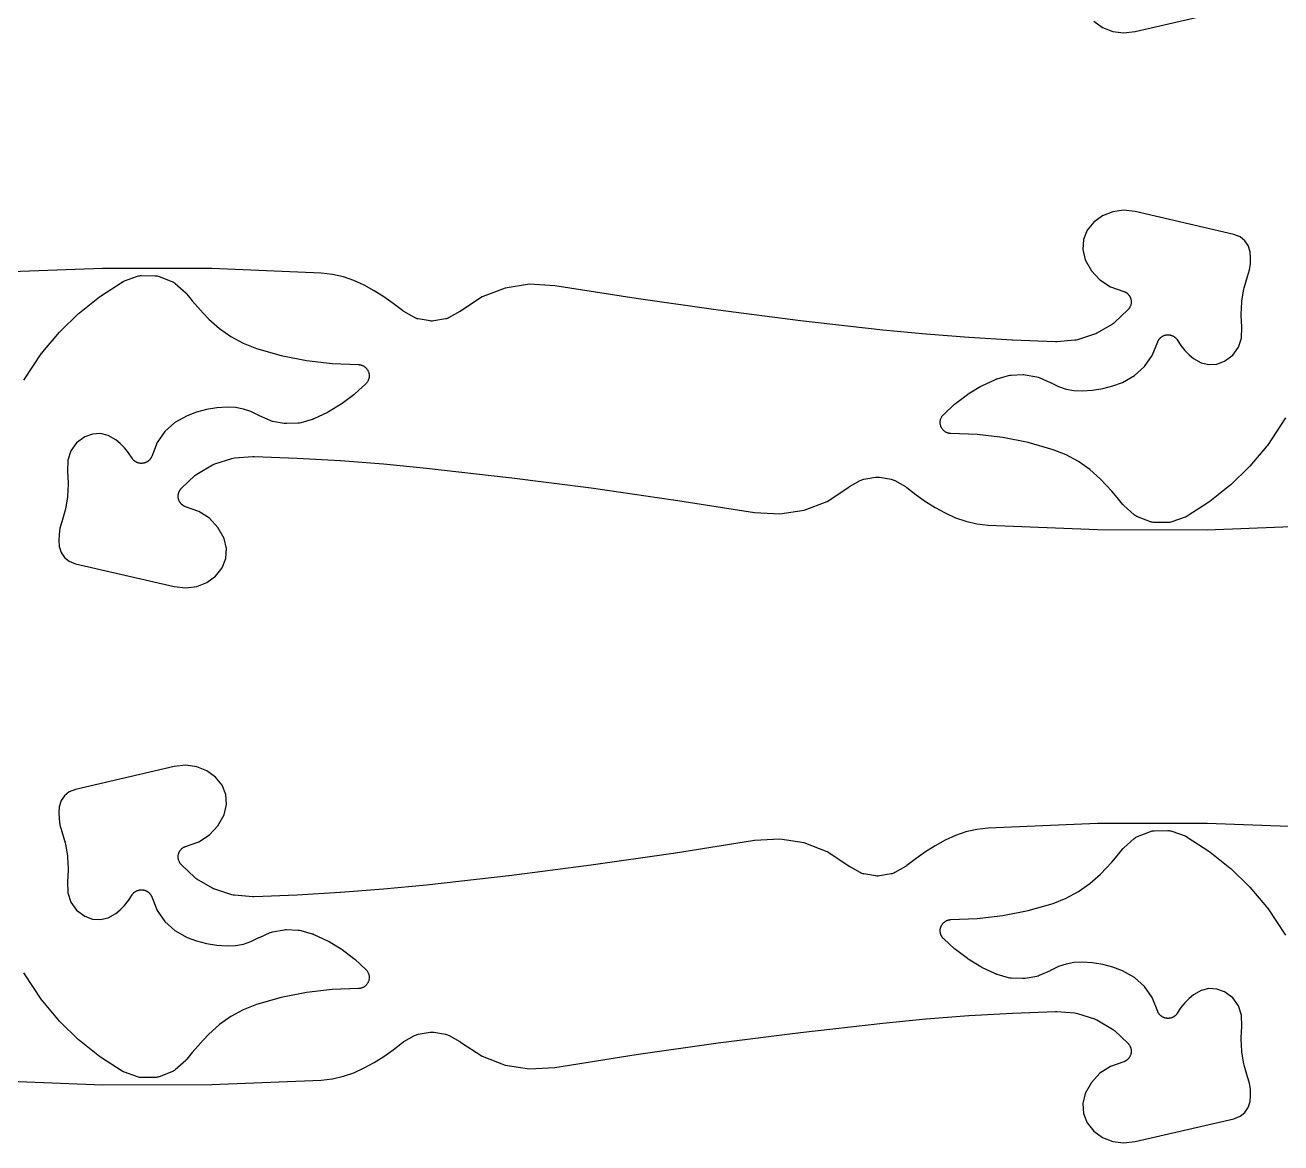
# Model space of a CAD drawing. Header units: metres. Extents: x 0 to 3000, y 0 to 1200.
# Drawn here: x 2264.4 to 2490.6, y 488.2 to 689.6 of the extents above; entities that cross this region are included whole.
import ezdxf

# ---------------------------------------------------------------- set-up
doc = ezdxf.new("R2010")
doc.units = ezdxf.units.M

msp = doc.modelspace()

# ---------------------------------------------------------------- linework, layer by layer
at = {"color": 1}
for points in [[(2456.95, 690.37), (2458.54, 689.23), (2460.36, 688.51), (2462.29, 688.24), (2464.39, 688.47), (2482.17, 692.59)], [(2491.5, 618.86), (2488.22, 613.93), (2488.21, 613.92), (2488.2, 613.91), (2488.15, 613.84), (2488.11, 613.78), (2488.09, 613.76), (2488.08, 613.75), (2485.08, 610.2), (2484.95, 610.06), (2481.62, 606.83), (2481.47, 606.7), (2477.85, 603.82), (2477.69, 603.7), (2473.79, 601.18), (2473.76, 601.16), (2473.73, 601.14), (2473.67, 601.11), (2473.62, 601.08), (2473.59, 601.06), (2473.56, 601.05), (2473.5, 601.02), (2473.44, 601), (2473.41, 600.99), (2473.38, 600.97), (2470.99, 600.12), (2470.82, 600.06), (2470.64, 600.03), (2470.46, 600.01), (2470.28, 600), (2467.82, 600.04), (2467.65, 600.05), (2467.47, 600.07), (2467.3, 600.11), (2467.14, 600.17), (2464.84, 601.05), (2464.67, 601.12), (2464.52, 601.21), (2464.37, 601.31), (2464.23, 601.42), (2462.33, 603.1), (2462.28, 603.15), (2462.23, 603.2), (2462.21, 603.22), (2462.19, 603.24), (2462.15, 603.29), (2462.1, 603.34), (2461.14, 604.53), (2460.17, 605.67), (2459.16, 606.78), (2458.16, 607.83), (2456.24, 609.56), (2454.19, 611.01), (2451.97, 612.21), (2449.6, 613.15), (2445.13, 614.42), (2440.56, 615.33), (2435.94, 615.88), (2431.19, 616.05), (2431.19, 616.05), (2431.19, 616.05), (2431.09, 616.06), (2431, 616.06), (2431, 616.07), (2430.99, 616.07), (2430.9, 616.08), (2430.81, 616.1), (2430.8, 616.1), (2430.8, 616.1), (2430.71, 616.13), (2430.62, 616.16), (2430.61, 616.16), (2430.61, 616.16), (2430.52, 616.19), (2430.43, 616.23), (2430.43, 616.23), (2430.43, 616.23), (2430.34, 616.27), (2430.26, 616.32), (2430.26, 616.32), (2430.26, 616.32), (2430.18, 616.37), (2430.1, 616.42), (2430.09, 616.43), (2430.09, 616.43), (2430.02, 616.49), (2429.94, 616.55), (2429.94, 616.55), (2429.94, 616.55), (2429.87, 616.62), (2429.8, 616.68), (2429.8, 616.69), (2429.8, 616.69), (2429.74, 616.76), (2429.68, 616.83), (2429.67, 616.84), (2429.67, 616.84), (2429.62, 616.92), (2429.56, 617), (2429.56, 617), (2429.56, 617), (2429.52, 617.08), (2429.47, 617.17), (2429.47, 617.17), (2429.47, 617.17), (2429.43, 617.26), (2429.39, 617.35), (2429.39, 617.35), (2429.39, 617.35), (2429.36, 617.44), (2429.33, 617.54), (2429.33, 617.54), (2429.33, 617.54), (2429.31, 617.63), (2429.29, 617.73), (2429.29, 617.73), (2429.29, 617.73), (2429.28, 617.83), (2429.27, 617.92), (2429.27, 617.93), (2429.27, 617.93), (2429.27, 618.02), (2429.27, 618.12), (2429.27, 618.12), (2429.27, 618.12), (2429.28, 618.22), (2429.28, 618.31), (2429.28, 618.32), (2429.28, 618.32), (2429.3, 618.41), (2429.32, 618.51), (2429.32, 618.51), (2429.32, 618.51), (2429.35, 618.6), (2429.37, 618.7), (2429.38, 618.7), (2429.38, 618.7), (2429.41, 618.79), (2429.45, 618.88), (2429.45, 618.88), (2429.45, 618.88), (2429.49, 618.97), (2429.54, 619.05), (2429.54, 619.05), (2429.54, 619.06), (2429.59, 619.14), (2429.64, 619.22), (2429.65, 619.22), (2429.65, 619.22), (2429.71, 619.3), (2429.77, 619.37), (2429.77, 619.37), (2429.77, 619.37), (2429.84, 619.44), (2429.9, 619.51), (2429.91, 619.51), (2429.91, 619.51), (2431.88, 621.34), (2432.03, 621.46), (2434.17, 623.07), (2434.33, 623.19), (2436.62, 624.57), (2436.8, 624.67), (2439.22, 625.82), (2439.28, 625.84), (2439.34, 625.87), (2439.37, 625.88), (2439.4, 625.89), (2439.47, 625.91), (2439.53, 625.94), (2441.58, 626.52), (2441.81, 626.57), (2442.04, 626.59), (2444.14, 626.69), (2444.37, 626.69), (2444.6, 626.66), (2446.67, 626.27), (2446.9, 626.21), (2447.11, 626.13), (2449.06, 625.27), (2449.11, 625.25), (2449.15, 625.23), (2450.57, 624.52), (2451.95, 624.06), (2453.37, 623.79), (2454.84, 623.73), (2456.7, 623.86), (2458.56, 624.16), (2460.38, 624.64), (2462.09, 625.26), (2464.29, 626.49), (2466.08, 628.12), (2467.46, 630.1), (2468.46, 632.59), (2468.47, 632.62), (2468.48, 632.65), (2468.51, 632.71), (2468.54, 632.77), (2468.55, 632.8), (2468.56, 632.82), (2468.6, 632.88), (2468.64, 632.94), (2468.65, 632.96), (2468.67, 632.99), (2468.71, 633.04), (2468.75, 633.1), (2468.77, 633.12), (2468.79, 633.14), (2468.84, 633.19), (2468.88, 633.25), (2468.9, 633.27), (2468.92, 633.29), (2468.97, 633.33), (2469.02, 633.38), (2469.05, 633.4), (2469.07, 633.42), (2469.13, 633.46), (2469.18, 633.5), (2469.21, 633.51), (2469.23, 633.53), (2469.29, 633.57), (2469.35, 633.6), (2469.37, 633.61), (2469.4, 633.63), (2469.46, 633.66), (2469.52, 633.69), (2469.55, 633.7), (2469.58, 633.71), (2469.64, 633.73), (2469.71, 633.76), (2469.74, 633.76), (2469.76, 633.77), (2469.83, 633.79), (2469.9, 633.81), (2469.93, 633.81), (2469.95, 633.82), (2470.02, 633.83), (2470.09, 633.84), (2470.12, 633.84), (2470.15, 633.84), (2470.22, 633.85), (2470.29, 633.85), (2470.32, 633.85), (2470.35, 633.85), (2470.41, 633.84), (2470.48, 633.84), (2470.51, 633.84), (2470.54, 633.84), (2470.61, 633.83), (2470.68, 633.82), (2470.71, 633.81), (2470.74, 633.8), (2470.8, 633.79), (2470.87, 633.77), (2470.9, 633.76), (2470.92, 633.75), (2470.99, 633.73), (2471.06, 633.71), (2471.08, 633.69), (2471.11, 633.68), (2471.17, 633.65), (2471.23, 633.63), (2471.26, 633.61), (2471.28, 633.6), (2471.34, 633.56), (2471.4, 633.53), (2471.43, 633.51), (2471.45, 633.49), (2471.51, 633.45), (2471.56, 633.41), (2471.58, 633.39), (2471.61, 633.37), (2471.66, 633.33), (2471.71, 633.28), (2471.73, 633.26), (2471.75, 633.24), (2471.8, 633.19), (2471.84, 633.14), (2471.86, 633.11), (2471.88, 633.09), (2471.92, 633.04), (2471.96, 632.98), (2471.98, 632.96), (2471.99, 632.93), (2472.65, 631.91), (2473.34, 631.04), (2474.12, 630.24), (2474.89, 629.58), (2476.27, 628.81), (2477.69, 628.49), (2479.13, 628.57), (2480.52, 629.08), (2481.98, 630.17), (2483.01, 631.6), (2483.58, 633.27), (2483.63, 635.3), (2483.5, 637.35), (2483.49, 637.58), (2483.6, 639.72), (2483.63, 639.95), (2483.98, 642.07), (2484.04, 642.29), (2484.64, 644.35), (2484.98, 645.55), (2485.16, 646.65), (2485.2, 647.77), (2485.1, 648.79), (2484.75, 649.92), (2484.15, 650.8), (2483.32, 651.47), (2482.17, 651.93), (2464.39, 656.06), (2462.29, 656.28), (2460.36, 656.01), (2458.54, 655.29), (2456.95, 654.15), (2455.77, 652.68), (2455.12, 651), (2454.99, 649.2), (2455.42, 647.37), (2456.52, 645.39), (2458.06, 643.74), (2459.95, 642.5), (2462.35, 641.66), (2462.43, 641.63), (2462.5, 641.6), (2462.52, 641.6), (2462.53, 641.59), (2462.61, 641.55), (2462.68, 641.51), (2462.69, 641.51), (2462.71, 641.5), (2462.78, 641.45), (2462.85, 641.41), (2462.86, 641.4), (2462.87, 641.39), (2462.93, 641.34), (2463, 641.29), (2463.01, 641.28), (2463.02, 641.27), (2463.08, 641.21), (2463.14, 641.15), (2463.15, 641.14), (2463.16, 641.13), (2463.21, 641.07), (2463.27, 641), (2463.28, 640.99), (2463.29, 640.98), (2463.33, 640.91), (2463.38, 640.84), (2463.39, 640.83), (2463.4, 640.82), (2463.44, 640.74), (2463.48, 640.67), (2463.48, 640.66), (2463.49, 640.64), (2463.52, 640.57), (2463.56, 640.49), (2463.56, 640.48), (2463.57, 640.46), (2463.59, 640.38), (2463.62, 640.3), (2463.62, 640.29), (2463.63, 640.28), (2463.64, 640.19), (2463.66, 640.11), (2463.66, 640.1), (2463.66, 640.08), (2463.67, 640), (2463.68, 639.92), (2463.68, 639.9), (2463.69, 639.89), (2463.69, 639.8), (2463.69, 639.72), (2463.69, 639.71), (2463.69, 639.69), (2463.68, 639.61), (2463.67, 639.52), (2463.67, 639.51), (2463.67, 639.5), (2463.65, 639.41), (2463.64, 639.33), (2463.63, 639.32), (2463.63, 639.3), (2463.61, 639.22), (2463.59, 639.14), (2463.58, 639.13), (2463.58, 639.11), (2463.54, 639.04), (2463.51, 638.96), (2463.51, 638.95), (2463.5, 638.93), (2463.46, 638.86), (2463.43, 638.78), (2463.42, 638.77), (2463.41, 638.76), (2463.36, 638.69), (2463.32, 638.62), (2463.31, 638.61), (2463.3, 638.6), (2463.25, 638.53), (2463.2, 638.47), (2463.19, 638.45), (2463.18, 638.44), (2463.12, 638.38), (2463.06, 638.32), (2460.67, 636.06), (2460.49, 635.91), (2460.31, 635.79), (2457.5, 634.13), (2457.3, 634.03), (2457.09, 633.95), (2453.99, 632.96), (2453.77, 632.9), (2453.55, 632.87), (2450.26, 632.6), (2450.24, 632.6), (2450.21, 632.59), (2450.14, 632.59), (2450.07, 632.59), (2450.04, 632.59), (2450.02, 632.59), (2442.27, 632.89), (2442.23, 632.89), (2434.49, 633.34), (2434.45, 633.34), (2426.72, 633.94), (2426.68, 633.94), (2418.96, 634.68), (2418.95, 634.69), (2418.93, 634.69), (2404.12, 636.36), (2404.09, 636.37), (2389.3, 638.26), (2389.27, 638.26), (2374.51, 640.38), (2374.48, 640.38), (2359.86, 642.7), (2355.27, 642.97), (2350.9, 642.28), (2346.78, 640.68), (2342.86, 638.11), (2342.8, 638.07), (2342.74, 638.04), (2340.81, 636.94), (2340.66, 636.87), (2340.5, 636.8), (2340.33, 636.75), (2340.17, 636.71), (2338.04, 636.35), (2337.82, 636.32), (2337.59, 636.32), (2337.37, 636.35), (2335.24, 636.71), (2335.07, 636.75), (2334.91, 636.8), (2334.75, 636.87), (2334.59, 636.94), (2332.67, 638.04), (2332.62, 638.06), (2332.58, 638.09), (2332.54, 638.12), (2332.5, 638.14), (2332.46, 638.17), (2332.42, 638.2), (2330.75, 639.51), (2329.06, 640.69), (2327.31, 641.79), (2325.52, 642.79), (2323.67, 643.64), (2321.76, 644.28), (2319.8, 644.72), (2317.77, 644.95), (2298.08, 645.78), (2278.35, 645.81), (2258.63, 645.05)], [(2264.18, 625.66), (2267.46, 630.59), (2267.47, 630.6), (2267.48, 630.62), (2267.53, 630.68), (2267.58, 630.75), (2267.59, 630.76), (2267.6, 630.77), (2270.6, 634.32), (2270.73, 634.46), (2274.06, 637.69), (2274.21, 637.82), (2277.84, 640.71), (2277.99, 640.82), (2281.9, 643.35), (2281.93, 643.37), (2281.95, 643.38), (2282.01, 643.41), (2282.07, 643.45), (2282.1, 643.46), (2282.13, 643.48), (2282.19, 643.5), (2282.24, 643.53), (2282.28, 643.54), (2282.31, 643.55), (2284.69, 644.41), (2284.87, 644.46), (2285.04, 644.5), (2285.22, 644.52), (2285.4, 644.52), (2287.86, 644.49), (2288.03, 644.48), (2288.21, 644.45), (2288.38, 644.41), (2288.55, 644.36), (2290.84, 643.47), (2291.01, 643.4), (2291.17, 643.32), (2291.31, 643.22), (2291.45, 643.1), (2293.35, 641.42), (2293.4, 641.37), (2293.45, 641.33), (2293.47, 641.3), (2293.49, 641.28), (2293.54, 641.23), (2293.58, 641.18), (2294.54, 639.99), (2295.51, 638.85), (2296.52, 637.74), (2297.53, 636.69), (2299.44, 634.97), (2301.5, 633.52), (2303.71, 632.32), (2306.08, 631.38), (2310.55, 630.1), (2315.12, 629.19), (2319.75, 628.65), (2324.49, 628.48), (2324.49, 628.48), (2324.5, 628.48), (2324.59, 628.47), (2324.68, 628.46), (2324.69, 628.46), (2324.69, 628.46), (2324.78, 628.44), (2324.88, 628.42), (2324.88, 628.42), (2324.88, 628.42), (2324.97, 628.4), (2325.07, 628.37), (2325.07, 628.37), (2325.07, 628.37), (2325.16, 628.33), (2325.25, 628.3), (2325.25, 628.29), (2325.25, 628.29), (2325.34, 628.25), (2325.42, 628.21), (2325.43, 628.2), (2325.43, 628.2), (2325.51, 628.15), (2325.59, 628.1), (2325.59, 628.1), (2325.59, 628.1), (2325.67, 628.04), (2325.74, 627.98), (2325.74, 627.97), (2325.75, 627.97), (2325.81, 627.91), (2325.88, 627.84), (2325.88, 627.84), (2325.89, 627.84), (2325.95, 627.76), (2326.01, 627.69), (2326.01, 627.69), (2326.01, 627.68), (2326.07, 627.61), (2326.12, 627.53), (2326.12, 627.53), (2326.12, 627.52), (2326.17, 627.44), (2326.21, 627.36), (2326.22, 627.35), (2326.22, 627.35), (2326.25, 627.26), (2326.29, 627.18), (2326.29, 627.17), (2326.29, 627.17), (2326.32, 627.08), (2326.35, 626.99), (2326.35, 626.99), (2326.35, 626.98), (2326.37, 626.89), (2326.39, 626.8), (2326.39, 626.79), (2326.39, 626.79), (2326.4, 626.7), (2326.41, 626.6), (2326.41, 626.6), (2326.41, 626.6), (2326.41, 626.5), (2326.42, 626.41), (2326.42, 626.4), (2326.42, 626.4), (2326.41, 626.3), (2326.4, 626.21), (2326.4, 626.21), (2326.4, 626.2), (2326.38, 626.11), (2326.36, 626.02), (2326.36, 626.01), (2326.36, 626.01), (2326.34, 625.92), (2326.31, 625.83), (2326.31, 625.83), (2326.31, 625.82), (2326.27, 625.73), (2326.24, 625.65), (2326.23, 625.64), (2326.23, 625.64), (2326.19, 625.56), (2326.15, 625.47), (2326.14, 625.47), (2326.14, 625.47), (2326.09, 625.39), (2326.04, 625.31), (2326.04, 625.3), (2326.04, 625.3), (2325.98, 625.23), (2325.92, 625.15), (2325.91, 625.15), (2325.91, 625.15), (2325.85, 625.08), (2325.78, 625.01), (2325.78, 625.01), (2325.78, 625.01), (2323.81, 623.19), (2323.65, 623.06), (2321.52, 621.45), (2321.35, 621.34), (2319.06, 619.95), (2318.89, 619.86), (2316.46, 618.71), (2316.4, 618.68), (2316.34, 618.65), (2316.31, 618.64), (2316.28, 618.63), (2316.22, 618.61), (2316.15, 618.59), (2314.1, 618.01), (2313.87, 617.95), (2313.64, 617.93), (2311.54, 617.84), (2311.31, 617.84), (2311.08, 617.87), (2309.01, 618.25), (2308.79, 618.31), (2308.57, 618.39), (2306.62, 619.25), (2306.58, 619.28), (2306.53, 619.29), (2305.11, 620.01), (2303.74, 620.47), (2302.32, 620.73), (2300.84, 620.8), (2298.98, 620.67), (2297.12, 620.36), (2295.3, 619.88), (2293.59, 619.26), (2291.39, 618.03), (2289.6, 616.41), (2288.22, 614.42), (2287.23, 611.93), (2287.22, 611.91), (2287.21, 611.88), (2287.17, 611.82), (2287.15, 611.75), (2287.13, 611.73), (2287.12, 611.7), (2287.08, 611.64), (2287.05, 611.58), (2287.03, 611.56), (2287.01, 611.54), (2286.97, 611.48), (2286.93, 611.42), (2286.91, 611.4), (2286.9, 611.38), (2286.85, 611.33), (2286.8, 611.28), (2286.78, 611.26), (2286.76, 611.24), (2286.71, 611.19), (2286.66, 611.14), (2286.64, 611.13), (2286.61, 611.11), (2286.56, 611.07), (2286.5, 611.03), (2286.48, 611.01), (2286.45, 610.99), (2286.39, 610.96), (2286.33, 610.92), (2286.31, 610.91), (2286.28, 610.9), (2286.22, 610.87), (2286.16, 610.84), (2286.13, 610.83), (2286.11, 610.81), (2286.04, 610.79), (2285.97, 610.77), (2285.95, 610.76), (2285.92, 610.75), (2285.85, 610.74), (2285.78, 610.72), (2285.76, 610.71), (2285.73, 610.71), (2285.66, 610.7), (2285.59, 610.69), (2285.56, 610.68), (2285.53, 610.68), (2285.46, 610.68), (2285.4, 610.67), (2285.37, 610.68), (2285.34, 610.67), (2285.27, 610.68), (2285.2, 610.68), (2285.17, 610.69), (2285.14, 610.69), (2285.07, 610.7), (2285, 610.71), (2284.98, 610.71), (2284.95, 610.72), (2284.88, 610.74), (2284.81, 610.75), (2284.79, 610.76), (2284.76, 610.77), (2284.69, 610.79), (2284.63, 610.82), (2284.6, 610.83), (2284.57, 610.84), (2284.51, 610.87), (2284.45, 610.9), (2284.42, 610.91), (2284.4, 610.93), (2284.34, 610.96), (2284.28, 611), (2284.26, 611.01), (2284.23, 611.03), (2284.18, 611.07), (2284.12, 611.11), (2284.1, 611.13), (2284.08, 611.15), (2284.03, 611.2), (2283.97, 611.24), (2283.95, 611.26), (2283.93, 611.28), (2283.89, 611.34), (2283.84, 611.39), (2283.82, 611.41), (2283.8, 611.43), (2283.76, 611.49), (2283.72, 611.54), (2283.71, 611.57), (2283.69, 611.59), (2283.03, 612.61), (2282.34, 613.48), (2281.57, 614.28), (2280.79, 614.94), (2279.41, 615.72), (2278, 616.04), (2276.55, 615.95), (2275.16, 615.45), (2273.7, 614.36), (2272.67, 612.92), (2272.1, 611.25), (2272.05, 609.23), (2272.19, 607.18), (2272.19, 606.94), (2272.08, 604.8), (2272.06, 604.57), (2271.7, 602.46), (2271.65, 602.23), (2271.05, 600.17), (2270.7, 598.98), (2270.53, 597.87), (2270.49, 596.76), (2270.58, 595.73), (2270.93, 594.6), (2271.53, 593.72), (2272.36, 593.05), (2273.52, 592.59), (2291.29, 588.47), (2293.39, 588.24), (2295.33, 588.51), (2297.14, 589.23), (2298.74, 590.37), (2299.91, 591.84), (2300.56, 593.52), (2300.69, 595.32), (2300.26, 597.15), (2299.16, 599.13), (2297.62, 600.78), (2295.73, 602.02), (2293.33, 602.86), (2293.26, 602.89), (2293.18, 602.92), (2293.16, 602.93), (2293.15, 602.93), (2293.08, 602.97), (2293, 603.01), (2292.99, 603.02), (2292.98, 603.03), (2292.91, 603.07), (2292.84, 603.12), (2292.83, 603.13), (2292.81, 603.13), (2292.75, 603.19), (2292.68, 603.24), (2292.67, 603.25), (2292.66, 603.26), (2292.6, 603.32), (2292.54, 603.37), (2292.53, 603.38), (2292.52, 603.39), (2292.47, 603.46), (2292.41, 603.52), (2292.41, 603.53), (2292.4, 603.55), (2292.35, 603.61), (2292.3, 603.68), (2292.29, 603.7), (2292.29, 603.71), (2292.25, 603.78), (2292.21, 603.85), (2292.2, 603.87), (2292.19, 603.88), (2292.16, 603.96), (2292.13, 604.03), (2292.12, 604.05), (2292.12, 604.06), (2292.09, 604.14), (2292.07, 604.22), (2292.06, 604.23), (2292.06, 604.25), (2292.04, 604.33), (2292.02, 604.41), (2292.02, 604.43), (2292.02, 604.44), (2292.01, 604.52), (2292, 604.61), (2292, 604.62), (2292, 604.64), (2292, 604.72), (2292, 604.8), (2292, 604.82), (2292, 604.83), (2292, 604.92), (2292.01, 605), (2292.01, 605.01), (2292.01, 605.03), (2292.03, 605.11), (2292.04, 605.19), (2292.05, 605.21), (2292.05, 605.22), (2292.08, 605.3), (2292.1, 605.38), (2292.1, 605.39), (2292.11, 605.41), (2292.14, 605.49), (2292.17, 605.56), (2292.18, 605.58), (2292.18, 605.59), (2292.22, 605.66), (2292.26, 605.74), (2292.27, 605.75), (2292.27, 605.76), (2292.32, 605.83), (2292.36, 605.9), (2292.37, 605.92), (2292.38, 605.93), (2292.43, 605.99), (2292.48, 606.06), (2292.49, 606.07), (2292.5, 606.08), (2292.56, 606.14), (2292.62, 606.2), (2295.02, 608.47), (2295.19, 608.61), (2295.38, 608.74), (2298.18, 610.39), (2298.38, 610.49), (2298.59, 610.57), (2301.69, 611.56), (2301.91, 611.62), (2302.13, 611.65), (2305.42, 611.93), (2305.44, 611.93), (2305.47, 611.93), (2305.54, 611.93), (2305.62, 611.93), (2305.64, 611.93), (2305.67, 611.93), (2313.41, 611.63), (2313.45, 611.63), (2321.19, 611.18), (2321.23, 611.18), (2328.96, 610.59), (2329, 610.58), (2336.72, 609.84), (2336.74, 609.84), (2336.75, 609.84), (2351.57, 608.16), (2351.6, 608.16), (2366.38, 606.26), (2366.41, 606.26), (2381.17, 604.14), (2381.2, 604.14), (2395.82, 601.82), (2400.41, 601.56), (2404.78, 602.25), (2408.91, 603.84), (2412.83, 606.42), (2412.88, 606.45), (2412.94, 606.49), (2414.87, 607.58), (2415.02, 607.66), (2415.18, 607.72), (2415.35, 607.77), (2415.52, 607.81), (2417.64, 608.17), (2417.87, 608.2), (2418.09, 608.2), (2418.32, 608.17), (2420.44, 607.81), (2420.61, 607.77), (2420.77, 607.72), (2420.93, 607.66), (2421.09, 607.58), (2423.02, 606.49), (2423.06, 606.46), (2423.1, 606.44), (2423.14, 606.41), (2423.18, 606.38), (2423.22, 606.35), (2423.26, 606.32), (2424.93, 605.02), (2426.63, 603.83), (2428.38, 602.73), (2430.16, 601.74), (2432.01, 600.88), (2433.92, 600.24), (2435.88, 599.8), (2437.92, 599.57), (2457.61, 598.75), (2477.34, 598.72), (2497.05, 599.48)], [(2497.05, 545.05), (2477.34, 545.81), (2457.61, 545.78), (2437.92, 544.95), (2435.88, 544.72), (2433.92, 544.28), (2432.01, 543.64), (2430.16, 542.79), (2428.38, 541.79), (2426.63, 540.69), (2424.93, 539.51), (2423.26, 538.2), (2423.22, 538.17), (2423.18, 538.14), (2423.14, 538.12), (2423.1, 538.09), (2423.06, 538.06), (2423.02, 538.04), (2421.09, 536.94), (2420.93, 536.87), (2420.77, 536.8), (2420.61, 536.75), (2420.44, 536.71), (2418.32, 536.35), (2418.09, 536.32), (2417.87, 536.32), (2417.64, 536.35), (2415.52, 536.71), (2415.35, 536.75), (2415.18, 536.8), (2415.02, 536.87), (2414.87, 536.94), (2412.94, 538.04), (2412.88, 538.07), (2412.83, 538.11), (2408.91, 540.68), (2404.78, 542.28), (2400.41, 542.97), (2395.82, 542.7), (2381.2, 540.38), (2381.17, 540.38), (2366.41, 538.26), (2366.38, 538.26), (2351.6, 536.37), (2351.57, 536.36), (2336.75, 534.69), (2336.74, 534.69), (2336.72, 534.68), (2329, 533.94), (2328.96, 533.94), (2321.23, 533.34), (2321.19, 533.34), (2313.45, 532.89), (2313.41, 532.89), (2305.67, 532.59), (2305.64, 532.59), (2305.62, 532.59), (2305.54, 532.59), (2305.47, 532.59), (2305.44, 532.6), (2305.42, 532.6), (2302.13, 532.87), (2301.91, 532.9), (2301.69, 532.96), (2298.59, 533.95), (2298.38, 534.03), (2298.18, 534.13), (2295.38, 535.79), (2295.19, 535.91), (2295.02, 536.06), (2292.62, 538.32), (2292.56, 538.38), (2292.5, 538.44), (2292.49, 538.45), (2292.48, 538.47), (2292.43, 538.53), (2292.38, 538.6), (2292.37, 538.61), (2292.36, 538.62), (2292.32, 538.69), (2292.27, 538.76), (2292.27, 538.77), (2292.26, 538.78), (2292.22, 538.86), (2292.18, 538.93), (2292.18, 538.95), (2292.17, 538.96), (2292.14, 539.04), (2292.11, 539.11), (2292.1, 539.13), (2292.1, 539.14), (2292.08, 539.22), (2292.05, 539.3), (2292.05, 539.32), (2292.04, 539.33), (2292.03, 539.41), (2292.01, 539.5), (2292.01, 539.51), (2292.01, 539.52), (2292, 539.61), (2292, 539.69), (2292, 539.71), (2292, 539.72), (2292, 539.8), (2292, 539.89), (2292, 539.9), (2292, 539.92), (2292.01, 540), (2292.02, 540.08), (2292.02, 540.1), (2292.02, 540.11), (2292.04, 540.19), (2292.06, 540.28), (2292.06, 540.29), (2292.07, 540.3), (2292.09, 540.38), (2292.12, 540.46), (2292.12, 540.48), (2292.13, 540.49), (2292.16, 540.57), (2292.19, 540.64), (2292.2, 540.66), (2292.21, 540.67), (2292.25, 540.74), (2292.29, 540.82), (2292.29, 540.83), (2292.3, 540.84), (2292.35, 540.91), (2292.4, 540.98), (2292.41, 540.99), (2292.41, 541), (2292.47, 541.07), (2292.52, 541.13), (2292.53, 541.14), (2292.54, 541.15), (2292.6, 541.21), (2292.66, 541.27), (2292.67, 541.28), (2292.68, 541.29), (2292.75, 541.34), (2292.81, 541.39), (2292.83, 541.4), (2292.84, 541.41), (2292.91, 541.45), (2292.98, 541.5), (2292.99, 541.51), (2293, 541.51), (2293.08, 541.55), (2293.15, 541.59), (2293.16, 541.6), (2293.18, 541.6), (2293.26, 541.63), (2293.33, 541.66), (2295.73, 542.5), (2297.62, 543.74), (2299.16, 545.39), (2300.26, 547.37), (2300.69, 549.2), (2300.56, 551), (2299.91, 552.68), (2298.74, 554.15), (2297.14, 555.29), (2295.33, 556.01), (2293.39, 556.28), (2291.29, 556.06), (2273.52, 551.93), (2272.36, 551.47), (2271.53, 550.8), (2270.93, 549.92), (2270.58, 548.79), (2270.49, 547.77), (2270.53, 546.65), (2270.7, 545.55), (2271.05, 544.35), (2271.65, 542.29), (2271.7, 542.07), (2272.06, 539.95), (2272.08, 539.72), (2272.19, 537.58), (2272.19, 537.35), (2272.05, 535.3), (2272.1, 533.27), (2272.67, 531.6), (2273.7, 530.17), (2275.16, 529.08), (2276.55, 528.57), (2278, 528.49), (2279.41, 528.81), (2280.79, 529.58), (2281.57, 530.24), (2282.34, 531.04), (2283.03, 531.91), (2283.69, 532.93), (2283.71, 532.96), (2283.72, 532.98), (2283.76, 533.04), (2283.8, 533.09), (2283.82, 533.11), (2283.84, 533.14), (2283.89, 533.19), (2283.93, 533.24), (2283.95, 533.26), (2283.97, 533.28), (2284.03, 533.33), (2284.08, 533.37), (2284.1, 533.39), (2284.12, 533.41), (2284.18, 533.45), (2284.23, 533.49), (2284.26, 533.51), (2284.28, 533.53), (2284.34, 533.56), (2284.4, 533.6), (2284.42, 533.61), (2284.45, 533.63), (2284.51, 533.65), (2284.57, 533.68), (2284.6, 533.69), (2284.63, 533.71), (2284.69, 533.73), (2284.76, 533.75), (2284.79, 533.76), (2284.81, 533.77), (2284.88, 533.79), (2284.95, 533.8), (2284.98, 533.81), (2285, 533.82), (2285.07, 533.83), (2285.14, 533.84), (2285.17, 533.84), (2285.2, 533.84), (2285.27, 533.84), (2285.34, 533.85), (2285.37, 533.85), (2285.4, 533.85), (2285.46, 533.85), (2285.53, 533.84), (2285.56, 533.84), (2285.59, 533.84), (2285.66, 533.83), (2285.73, 533.82), (2285.76, 533.81), (2285.78, 533.81), (2285.85, 533.79), (2285.92, 533.77), (2285.95, 533.76), (2285.97, 533.76), (2286.04, 533.73), (2286.11, 533.71), (2286.13, 533.7), (2286.16, 533.69), (2286.22, 533.66), (2286.28, 533.63), (2286.31, 533.61), (2286.33, 533.6), (2286.39, 533.57), (2286.45, 533.53), (2286.48, 533.51), (2286.5, 533.5), (2286.56, 533.46), (2286.61, 533.42), (2286.64, 533.4), (2286.66, 533.38), (2286.71, 533.33), (2286.76, 533.29), (2286.78, 533.27), (2286.8, 533.25), (2286.85, 533.19), (2286.9, 533.14), (2286.91, 533.12), (2286.93, 533.1), (2286.97, 533.04), (2287.01, 532.99), (2287.03, 532.96), (2287.05, 532.94), (2287.08, 532.88), (2287.12, 532.82), (2287.13, 532.8), (2287.15, 532.77), (2287.17, 532.71), (2287.21, 532.65), (2287.22, 532.62), (2287.23, 532.59), (2288.22, 530.1), (2289.6, 528.12), (2291.39, 526.49), (2293.59, 525.26), (2295.3, 524.64), (2297.12, 524.16), (2298.98, 523.86), (2300.84, 523.73), (2302.32, 523.79), (2303.74, 524.06), (2305.11, 524.52), (2306.53, 525.23), (2306.58, 525.25), (2306.62, 525.27), (2308.57, 526.13), (2308.79, 526.21), (2309.01, 526.27), (2311.08, 526.66), (2311.31, 526.69), (2311.54, 526.69), (2313.64, 526.59), (2313.87, 526.57), (2314.1, 526.52), (2316.15, 525.94), (2316.22, 525.91), (2316.28, 525.89), (2316.31, 525.88), (2316.34, 525.87), (2316.4, 525.84), (2316.46, 525.82), (2318.89, 524.67), (2319.06, 524.57), (2321.35, 523.19), (2321.52, 523.07), (2323.65, 521.46), (2323.81, 521.34), (2325.78, 519.51), (2325.78, 519.51), (2325.78, 519.51), (2325.85, 519.44), (2325.91, 519.37), (2325.91, 519.37), (2325.92, 519.37), (2325.98, 519.3), (2326.04, 519.22), (2326.04, 519.22), (2326.04, 519.22), (2326.09, 519.14), (2326.14, 519.06), (2326.14, 519.05), (2326.15, 519.05), (2326.19, 518.97), (2326.23, 518.88), (2326.23, 518.88), (2326.24, 518.88), (2326.27, 518.79), (2326.31, 518.7), (2326.31, 518.7), (2326.31, 518.7), (2326.34, 518.6), (2326.36, 518.51), (2326.36, 518.51), (2326.36, 518.51), (2326.38, 518.41), (2326.4, 518.32), (2326.4, 518.32), (2326.4, 518.31), (2326.41, 518.22), (2326.42, 518.12), (2326.42, 518.12), (2326.42, 518.12), (2326.41, 518.02), (2326.41, 517.93), (2326.41, 517.93), (2326.41, 517.92), (2326.4, 517.83), (2326.39, 517.73), (2326.39, 517.73), (2326.39, 517.73), (2326.37, 517.63), (2326.35, 517.54), (2326.35, 517.54), (2326.35, 517.54), (2326.32, 517.44), (2326.29, 517.35), (2326.29, 517.35), (2326.29, 517.35), (2326.25, 517.26), (2326.22, 517.17), (2326.22, 517.17), (2326.21, 517.17), (2326.17, 517.08), (2326.12, 517), (2326.12, 517), (2326.12, 517), (2326.07, 516.92), (2326.01, 516.84), (2326.01, 516.84), (2326.01, 516.83), (2325.95, 516.76), (2325.89, 516.69), (2325.88, 516.69), (2325.88, 516.68), (2325.81, 516.62), (2325.75, 516.55), (2325.74, 516.55), (2325.74, 516.55), (2325.67, 516.49), (2325.59, 516.43), (2325.59, 516.43), (2325.59, 516.42), (2325.51, 516.37), (2325.43, 516.32), (2325.43, 516.32), (2325.42, 516.32), (2325.34, 516.27), (2325.25, 516.23), (2325.25, 516.23), (2325.25, 516.23), (2325.16, 516.19), (2325.07, 516.16), (2325.07, 516.16), (2325.07, 516.16), (2324.97, 516.13), (2324.88, 516.1), (2324.88, 516.1), (2324.88, 516.1), (2324.78, 516.08), (2324.69, 516.07), (2324.69, 516.07), (2324.68, 516.06), (2324.59, 516.06), (2324.5, 516.05), (2324.49, 516.05), (2324.49, 516.05), (2319.75, 515.88), (2315.12, 515.33), (2310.55, 514.42), (2306.08, 513.15), (2303.71, 512.21), (2301.5, 511.01), (2299.44, 509.56), (2297.53, 507.83), (2296.52, 506.78), (2295.51, 505.67), (2294.54, 504.53), (2293.58, 503.34), (2293.54, 503.29), (2293.49, 503.24), (2293.47, 503.22), (2293.45, 503.2), (2293.4, 503.15), (2293.35, 503.1), (2291.45, 501.42), (2291.31, 501.31), (2291.17, 501.21), (2291.01, 501.12), (2290.84, 501.05), (2288.55, 500.17), (2288.38, 500.11), (2288.21, 500.07), (2288.03, 500.05), (2287.86, 500.04), (2285.4, 500), (2285.22, 500.01), (2285.04, 500.03), (2284.87, 500.06), (2284.69, 500.12), (2282.31, 500.97), (2282.28, 500.99), (2282.24, 501), (2282.19, 501.02), (2282.19, 501.02), (2282.13, 501.05), (2282.1, 501.06), (2282.07, 501.08), (2282.01, 501.11), (2281.95, 501.14), (2281.93, 501.16), (2281.9, 501.18), (2277.99, 503.7), (2277.84, 503.82), (2274.21, 506.7), (2274.06, 506.83), (2270.73, 510.06), (2270.6, 510.2), (2267.6, 513.75), (2267.59, 513.76), (2267.58, 513.78), (2267.53, 513.84), (2267.48, 513.91), (2267.47, 513.92), (2267.46, 513.93), (2264.18, 518.86)], [(2258.63, 499.48), (2278.35, 498.72), (2298.08, 498.75), (2317.77, 499.57), (2319.8, 499.8), (2321.76, 500.24), (2323.67, 500.88), (2325.52, 501.74), (2327.31, 502.73), (2329.06, 503.83), (2330.75, 505.02), (2332.42, 506.32), (2332.46, 506.35), (2332.5, 506.38), (2332.54, 506.41), (2332.58, 506.44), (2332.62, 506.46), (2332.67, 506.49), (2334.59, 507.58), (2334.75, 507.66), (2334.91, 507.72), (2335.07, 507.77), (2335.24, 507.81), (2337.37, 508.17), (2337.59, 508.2), (2337.82, 508.2), (2338.04, 508.17), (2340.17, 507.81), (2340.33, 507.77), (2340.5, 507.72), (2340.66, 507.66), (2340.81, 507.58), (2342.74, 506.49), (2342.8, 506.45), (2342.86, 506.42), (2346.78, 503.84), (2350.9, 502.25), (2355.27, 501.56), (2359.86, 501.82), (2374.48, 504.14), (2374.51, 504.14), (2389.27, 506.26), (2389.3, 506.26), (2404.09, 508.16), (2404.12, 508.16), (2418.93, 509.84), (2418.95, 509.84), (2418.96, 509.84), (2426.68, 510.58), (2426.72, 510.59), (2434.45, 511.18), (2434.49, 511.18), (2442.23, 511.63), (2442.27, 511.63), (2450.02, 511.93), (2450.04, 511.93), (2450.07, 511.93), (2450.14, 511.93), (2450.21, 511.93), (2450.24, 511.93), (2450.26, 511.93), (2453.55, 511.65), (2453.77, 511.62), (2453.99, 511.56), (2457.09, 510.57), (2457.3, 510.49), (2457.5, 510.39), (2460.31, 508.74), (2460.49, 508.61), (2460.67, 508.47), (2463.06, 506.2), (2463.12, 506.14), (2463.18, 506.08), (2463.19, 506.07), (2463.2, 506.06), (2463.25, 505.99), (2463.3, 505.93), (2463.31, 505.92), (2463.32, 505.9), (2463.36, 505.83), (2463.41, 505.76), (2463.42, 505.75), (2463.43, 505.74), (2463.46, 505.66), (2463.5, 505.59), (2463.51, 505.58), (2463.51, 505.56), (2463.54, 505.49), (2463.58, 505.41), (2463.58, 505.39), (2463.59, 505.38), (2463.61, 505.3), (2463.63, 505.22), (2463.63, 505.21), (2463.64, 505.19), (2463.65, 505.11), (2463.67, 505.03), (2463.67, 505.01), (2463.67, 505), (2463.68, 504.92), (2463.69, 504.83), (2463.69, 504.82), (2463.69, 504.8), (2463.69, 504.72), (2463.69, 504.64), (2463.68, 504.62), (2463.68, 504.61), (2463.67, 504.52), (2463.66, 504.44), (2463.66, 504.43), (2463.66, 504.41), (2463.64, 504.33), (2463.63, 504.25), (2463.62, 504.23), (2463.62, 504.22), (2463.59, 504.14), (2463.57, 504.06), (2463.56, 504.05), (2463.56, 504.03), (2463.52, 503.96), (2463.49, 503.88), (2463.48, 503.87), (2463.48, 503.85), (2463.44, 503.78), (2463.4, 503.71), (2463.39, 503.7), (2463.38, 503.68), (2463.33, 503.61), (2463.29, 503.55), (2463.28, 503.53), (2463.27, 503.52), (2463.21, 503.46), (2463.16, 503.39), (2463.15, 503.38), (2463.14, 503.37), (2463.08, 503.32), (2463.02, 503.26), (2463.01, 503.25), (2463, 503.24), (2462.93, 503.19), (2462.87, 503.13), (2462.86, 503.13), (2462.85, 503.12), (2462.78, 503.07), (2462.71, 503.03), (2462.69, 503.02), (2462.68, 503.01), (2462.61, 502.97), (2462.53, 502.93), (2462.52, 502.93), (2462.5, 502.92), (2462.43, 502.89), (2462.35, 502.86), (2459.95, 502.02), (2458.06, 500.78), (2456.52, 499.13), (2455.42, 497.15), (2454.99, 495.32), (2455.12, 493.52), (2455.77, 491.84), (2456.95, 490.37), (2458.54, 489.23), (2460.36, 488.51), (2462.29, 488.24), (2464.39, 488.47), (2482.17, 492.59), (2483.32, 493.05), (2484.15, 493.72), (2484.75, 494.6), (2485.1, 495.73), (2485.2, 496.76), (2485.16, 497.87), (2484.98, 498.98), (2484.64, 500.17), (2484.04, 502.23), (2483.98, 502.46), (2483.63, 504.57), (2483.6, 504.8), (2483.49, 506.94), (2483.5, 507.18), (2483.63, 509.23), (2483.58, 511.25), (2483.01, 512.92), (2481.98, 514.36), (2480.52, 515.45), (2479.13, 515.95), (2477.69, 516.04), (2476.27, 515.72), (2474.89, 514.94), (2474.12, 514.28), (2473.34, 513.48), (2472.65, 512.61), (2471.99, 511.59), (2471.98, 511.57), (2471.96, 511.54), (2471.92, 511.49), (2471.88, 511.43), (2471.86, 511.41), (2471.84, 511.39), (2471.8, 511.34), (2471.75, 511.28), (2471.73, 511.26), (2471.71, 511.24), (2471.66, 511.2), (2471.61, 511.15), (2471.58, 511.13), (2471.56, 511.11), (2471.51, 511.07), (2471.45, 511.03), (2471.43, 511.01), (2471.4, 511), (2471.34, 510.96), (2471.28, 510.93), (2471.26, 510.91), (2471.23, 510.9), (2471.17, 510.87), (2471.11, 510.84), (2471.08, 510.83), (2471.06, 510.82), (2470.99, 510.79), (2470.92, 510.77), (2470.9, 510.76), (2470.87, 510.75), (2470.8, 510.74), (2470.74, 510.72), (2470.71, 510.71), (2470.68, 510.71), (2470.61, 510.7), (2470.54, 510.69), (2470.51, 510.69), (2470.48, 510.68), (2470.41, 510.68), (2470.35, 510.67), (2470.32, 510.68), (2470.29, 510.67), (2470.22, 510.68), (2470.15, 510.68), (2470.12, 510.68), (2470.09, 510.69), (2470.02, 510.7), (2469.95, 510.71), (2469.93, 510.71), (2469.9, 510.72), (2469.83, 510.74), (2469.76, 510.75), (2469.74, 510.76), (2469.71, 510.77), (2469.64, 510.79), (2469.58, 510.81), (2469.55, 510.83), (2469.52, 510.84), (2469.46, 510.87), (2469.4, 510.9), (2469.37, 510.91), (2469.35, 510.92), (2469.29, 510.96), (2469.23, 510.99), (2469.21, 511.01), (2469.18, 511.03), (2469.13, 511.07), (2469.07, 511.11), (2469.05, 511.13), (2469.02, 511.14), (2468.97, 511.19), (2468.92, 511.24), (2468.9, 511.26), (2468.88, 511.28), (2468.84, 511.33), (2468.79, 511.38), (2468.77, 511.4), (2468.75, 511.42), (2468.71, 511.48), (2468.67, 511.54), (2468.65, 511.56), (2468.64, 511.58), (2468.6, 511.64), (2468.56, 511.7), (2468.55, 511.73), (2468.54, 511.75), (2468.51, 511.82), (2468.48, 511.88), (2468.47, 511.91), (2468.46, 511.93), (2467.46, 514.42), (2466.08, 516.41), (2464.29, 518.03), (2462.09, 519.26), (2460.38, 519.88), (2458.56, 520.36), (2456.7, 520.67), (2454.84, 520.8), (2453.37, 520.73), (2451.95, 520.47), (2450.57, 520.01), (2449.15, 519.29), (2449.11, 519.28), (2449.06, 519.25), (2447.11, 518.39), (2446.9, 518.31), (2446.67, 518.25), (2444.6, 517.87), (2444.37, 517.84), (2444.14, 517.84), (2442.04, 517.93), (2441.81, 517.95), (2441.58, 518.01), (2439.53, 518.59), (2439.47, 518.61), (2439.4, 518.63), (2439.37, 518.64), (2439.34, 518.65), (2439.28, 518.68), (2439.22, 518.71), (2436.8, 519.86), (2436.62, 519.95), (2434.33, 521.34), (2434.17, 521.45), (2432.03, 523.06), (2431.88, 523.19), (2429.91, 525.01), (2429.91, 525.01), (2429.9, 525.01), (2429.84, 525.08), (2429.77, 525.15), (2429.77, 525.15), (2429.77, 525.15), (2429.71, 525.23), (2429.65, 525.3), (2429.65, 525.3), (2429.64, 525.31), (2429.59, 525.39), (2429.54, 525.47), (2429.54, 525.47), (2429.54, 525.47), (2429.49, 525.56), (2429.45, 525.64), (2429.45, 525.64), (2429.45, 525.65), (2429.41, 525.73), (2429.38, 525.82), (2429.38, 525.83), (2429.37, 525.83), (2429.35, 525.92), (2429.32, 526.01), (2429.32, 526.01), (2429.32, 526.02), (2429.3, 526.11), (2429.28, 526.2), (2429.28, 526.21), (2429.28, 526.21), (2429.28, 526.3), (2429.27, 526.4), (2429.27, 526.4), (2429.27, 526.41), (2429.27, 526.5), (2429.27, 526.6), (2429.27, 526.6), (2429.27, 526.6), (2429.28, 526.7), (2429.29, 526.79), (2429.29, 526.79), (2429.29, 526.8), (2429.31, 526.89), (2429.33, 526.98), (2429.33, 526.99), (2429.33, 526.99), (2429.36, 527.08), (2429.39, 527.17), (2429.39, 527.17), (2429.39, 527.18), (2429.43, 527.26), (2429.47, 527.35), (2429.47, 527.35), (2429.47, 527.36), (2429.52, 527.44), (2429.56, 527.52), (2429.56, 527.53), (2429.56, 527.53), (2429.62, 527.61), (2429.67, 527.68), (2429.67, 527.69), (2429.68, 527.69), (2429.74, 527.76), (2429.8, 527.84), (2429.8, 527.84), (2429.8, 527.84), (2429.87, 527.91), (2429.94, 527.97), (2429.94, 527.97), (2429.94, 527.98), (2430.02, 528.04), (2430.09, 528.1), (2430.09, 528.1), (2430.1, 528.1), (2430.18, 528.15), (2430.26, 528.2), (2430.26, 528.2), (2430.26, 528.21), (2430.34, 528.25), (2430.43, 528.29), (2430.43, 528.29), (2430.43, 528.3), (2430.52, 528.33), (2430.61, 528.37), (2430.61, 528.37), (2430.62, 528.37), (2430.71, 528.4), (2430.8, 528.42), (2430.8, 528.42), (2430.81, 528.42), (2430.9, 528.44), (2430.99, 528.46), (2431, 528.46), (2431, 528.46), (2431.09, 528.47), (2431.19, 528.48), (2431.19, 528.48), (2431.19, 528.48), (2435.94, 528.65), (2440.56, 529.19), (2445.13, 530.1), (2449.6, 531.38), (2451.97, 532.32), (2454.19, 533.52), (2456.24, 534.97), (2458.16, 536.69), (2459.16, 537.74), (2460.17, 538.85), (2461.14, 539.99), (2462.1, 541.18), (2462.15, 541.23), (2462.19, 541.28), (2462.21, 541.3), (2462.23, 541.33), (2462.28, 541.37), (2462.33, 541.42), (2464.23, 543.1), (2464.37, 543.22), (2464.52, 543.32), (2464.67, 543.4), (2464.84, 543.47), (2467.14, 544.36), (2467.3, 544.41), (2467.47, 544.45), (2467.65, 544.48), (2467.82, 544.49), (2470.28, 544.52), (2470.46, 544.52), (2470.64, 544.5), (2470.82, 544.46), (2470.99, 544.41), (2473.38, 543.55), (2473.41, 543.54), (2473.44, 543.53), (2473.5, 543.5), (2473.5, 543.5), (2473.56, 543.48), (2473.59, 543.46), (2473.62, 543.45), (2473.67, 543.41), (2473.73, 543.38), (2473.76, 543.37), (2473.79, 543.35), (2477.69, 540.82), (2477.85, 540.71), (2481.47, 537.82), (2481.62, 537.69), (2484.95, 534.46), (2485.08, 534.32), (2488.08, 530.77), (2488.09, 530.76), (2488.11, 530.75), (2488.15, 530.68), (2488.2, 530.62), (2488.21, 530.6), (2488.22, 530.59), (2491.5, 525.66)]]:
    msp.add_lwpolyline(points, dxfattribs=at)

doc.saveas('drawing.dxf')
